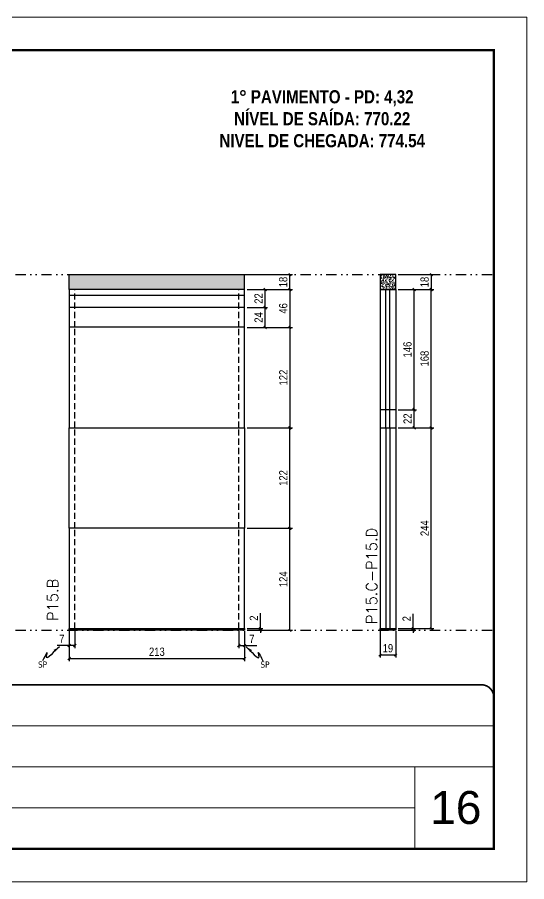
# Model space of a CAD drawing. Header units: millimetres. Extents: x 787 to 8287, y -592 to 17063.
# Drawn here: x 7061 to 7679, y 7448 to 8498 of the extents above; entities that cross this region are included whole.
import ezdxf

# ---------------------------------------------------------------- set-up
doc = ezdxf.new("R2010")
doc.units = ezdxf.units.MM
for name, pattern in [('CONTINUO', [0]), ('DASHED', [0.75, 0.5, -0.25]), ('DIVIDE2', [0.625, 0.25, -0.125, 0, -0.125, 0, -0.125]), ('HIDDEN', [0.375, 0.25, -0.125])]:
    doc.linetypes.add(name, pattern=pattern)
for name, color, linetype, lineweight in [('CARIMBO', 255, 'Continuous', 9), ('Folhas', 255, 'Continuous', 9), ('SARRAFO DE PRESSAO', 251, 'DASHED', 9), ('Texto Seção', 7, 'Continuous', 15)]:
    doc.layers.add(name, color=color, linetype=linetype, lineweight=lineweight)
for name, color, linetype in [('COTA', 241, 'Continuous'), ('NOMENCLATURA', 7, 'Continuous'), ('Nível', 160, 'Continuous'), ('Painéis', 200, 'Continuous'), ('SARR_2.2x7', 40, 'Continuous'), ('Sarrafo de Pressão', 42, 'HIDDEN'), ('texto', 7, 'Continuous')]:
    doc.layers.add(name, color=color, linetype=linetype)
doc.styles.add('ARIAL', font='arial.ttf')
doc.styles.add('COTA TECNICA', font='techl___.ttf', dxfattribs={"height": 10})
doc.styles.add('COTA TECNICA-50', font='techl___.ttf', dxfattribs={"height": 10})
doc.styles.add('REGUA-120', font='ROMANS.shx', dxfattribs={"height": 15})
doc.styles.add('ROMANC', font='techb___.ttf', dxfattribs={"height": 2.5})
doc.styles.get("Standard").update_dxf_attribs({"font": 'arial.ttf'})
doc.dimstyles.new('COTA PAINEL-50', dxfattribs={"dimtxt": 10, "dimasz": 3, "dimexe": 3, "dimexo": 3, "dimgap": 3, "dimtad": 1, "dimdec": 1, "dimzin": 12, "dimdsep": 46, "dimtxsty": 'COTA TECNICA-50', "dimblk1": 'OBLIQUE', "dimblk2": 'OBLIQUE', "dimsah": 1, "dimcen": 0.9, "dimclrd": 4, "dimclre": 4, "dimclrt": 240, "dimadec": 1, "dimazin": 3, "dimtfac": 1, "dimtdec": 1, "dimtmove": 0, "dimatfit": 3, "dimfxl": 0, "dimtolj": 1, "dimtzin": 12, "dimarcsym": 0})
doc.dimstyles.new('PAINEL', dxfattribs={"dimtxt": 10, "dimasz": 3, "dimexe": 3, "dimexo": 3, "dimgap": 3, "dimtad": 1, "dimdec": 1, "dimzin": 12, "dimdsep": 46, "dimtxsty": 'COTA TECNICA', "dimblk1": 'OBLIQUE', "dimblk2": 'OBLIQUE', "dimsah": 1, "dimcen": 0.9, "dimclrd": 4, "dimclre": 4, "dimclrt": 240, "dimadec": 1, "dimazin": 3, "dimtfac": 1, "dimtdec": 1, "dimtmove": 0, "dimatfit": 3, "dimfxl": 0, "dimtolj": 1, "dimtzin": 12, "dimarcsym": 0})
doc.dimstyles.get("Standard").update_dxf_attribs({"dimtxt": 0.18, "dimasz": 0.18, "dimexe": 0.18, "dimexo": 0.0625, "dimgap": 0.09, "dimtad": 0, "dimtih": 1, "dimtoh": 1, "dimdec": 4, "dimzin": 0, "dimdsep": 46, "dimtxsty": 'Standard', "dimcen": 0.09, "dimadec": 0, "dimazin": 0, "dimtfac": 1, "dimtdec": 4, "dimtofl": 0, "dimtmove": 0, "dimatfit": 3, "dimfxl": 0, "dimtolj": 1, "dimtzin": 0, "dimarcsym": 0})

# ---------------------------------------------------------------- blocks, each defined once
blk = doc.blocks.new('9999999999')
at = {"color": 30, "linetype": 'CONTINUO'}
for p, q in [((98564.6, 34379.6), (99584, 34379.6)), ((98564.6, 34329.8), (99488, 34329.8)), ((99584, 34329.8), (99488, 34329.8)), ((99488, 34329.8), (99488, 34230.2)), ((98564.6, 34280), (99488, 34280))]:
    blk.add_line(p, q, dxfattribs=at)
at = {"color": 30, "linetype": 'CONTINUO', "const_width": 2}
blk.add_lwpolyline([(99584, 34230.2), (99584, 34414.4, 0.414214), (99569, 34429.4), (98229, 34429.4, 0.414214), (98214, 34414.4), (98214, 34245.2, 0.414214), (98229, 34230.2), (99584, 34230.2)], format="xyb", dxfattribs=at)
at = {"layer": 'Folhas'}
blk.add_lwpolyline([(98139, 34190.2), (99624, 34190.2), (99624, 35240.2), (98139, 35240.2)], close=True, dxfattribs=at)
at = {"layer": 'Folhas', "color": 30, "const_width": 3}
blk.add_lwpolyline([(98214, 34230.2), (99584, 34230.2), (99584, 35200.2), (98214, 35200.2)], close=True, dxfattribs=at)
blk = doc.blocks.new('_Oblique')
at = {"color": 0, "linetype": 'ByBlock', "lineweight": -2}
blk.add_line((-0.5, -0.5), (0.5, 0.5), dxfattribs=at)
blk = doc.blocks.new('*D537')
at = {"layer": 'COTA', "color": 4, "lineweight": -2}
for p, q in [((7123.5, 7752.8), (7123.5, 7716.5)), ((7336.5, 7752.8), (7336.5, 7716.5)), ((7123.5, 7719.5), (7336.5, 7719.5))]:
    blk.add_line(p, q, dxfattribs=at)
at = {"layer": 'Defpoints', "color": 0}
for p in [(7123.5, 7755.8), (7336.5, 7755.8), (7336.5, 7719.5)]:
    blk.add_point(p, dxfattribs=at)
at = {"layer": 'COTA', "color": 4, "lineweight": -2, "xscale": 3, "yscale": 3, "zscale": 3, "rotation": 180}
blk.add_blockref('_Oblique', (7123.5, 7719.5), dxfattribs=at)
at = {"layer": 'COTA', "color": 4, "lineweight": -2, "xscale": 3, "yscale": 3, "zscale": 3}
blk.add_blockref('_Oblique', (7336.5, 7719.5), dxfattribs=at)
at = {"layer": 'COTA', "color": 240, "insert": (7230, 7727.7), "char_height": 10, "attachment_point": 5, "style": 'COTA TECNICA'}
blk.add_mtext('\\A1;213', dxfattribs=at)
blk = doc.blocks.new('*D538')
at = {"layer": 'COTA', "color": 4, "lineweight": -2}
for p, q in [((7123.5, 7750.8), (7123.5, 7732.3)), ((7130.5, 7752.8), (7130.5, 7732.3)), ((7123.5, 7735.3), (7108.8, 7735.3)), ((7130.5, 7735.3), (7123.5, 7735.3))]:
    blk.add_line(p, q, dxfattribs=at)
at = {"layer": 'Defpoints', "color": 0}
for p in [(7123.5, 7753.8), (7130.5, 7755.8), (7123.5, 7735.3)]:
    blk.add_point(p, dxfattribs=at)
at = {"layer": 'COTA', "color": 4, "lineweight": -2, "xscale": 3, "yscale": 3, "zscale": 3, "rotation": 180}
blk.add_blockref('_Oblique', (7123.5, 7735.3), dxfattribs=at)
at = {"layer": 'COTA', "color": 4, "lineweight": -2, "xscale": 3, "yscale": 3, "zscale": 3}
blk.add_blockref('_Oblique', (7130.5, 7735.3), dxfattribs=at)
at = {"layer": 'COTA', "color": 240, "insert": (7114.6, 7743.4), "char_height": 10, "attachment_point": 5, "style": 'COTA TECNICA-50'}
blk.add_mtext('\\A1;7', dxfattribs=at)
blk = doc.blocks.new('*D539')
at = {"layer": 'COTA', "color": 4, "lineweight": -2}
for p, q in [((7329.5, 7752.8), (7329.5, 7732.3)), ((7336.5, 7750.8), (7336.5, 7732.3)), ((7329.5, 7735.3), (7336.5, 7735.3)), ((7336.5, 7735.3), (7351.2, 7735.3))]:
    blk.add_line(p, q, dxfattribs=at)
at = {"layer": 'Defpoints', "color": 0}
for p in [(7329.5, 7755.8), (7336.5, 7753.8), (7336.5, 7735.3)]:
    blk.add_point(p, dxfattribs=at)
at = {"layer": 'COTA', "color": 4, "lineweight": -2, "xscale": 3, "yscale": 3, "zscale": 3, "rotation": 180}
blk.add_blockref('_Oblique', (7329.5, 7735.3), dxfattribs=at)
at = {"layer": 'COTA', "color": 4, "lineweight": -2, "xscale": 3, "yscale": 3, "zscale": 3}
blk.add_blockref('_Oblique', (7336.5, 7735.3), dxfattribs=at)
at = {"layer": 'COTA', "color": 240, "insert": (7345.4, 7743.4), "char_height": 10, "attachment_point": 5, "style": 'COTA TECNICA-50'}
blk.add_mtext('\\A1;7', dxfattribs=at)
blk = doc.blocks.new('*D540')
at = {"layer": 'COTA', "color": 4, "linetype": 'ByBlock', "lineweight": -2}
for p, q in [((7339.5, 7877.8), (7394.6, 7877.8)), ((7391.6, 7753.8), (7391.6, 7877.8)), ((7339.5, 7753.8), (7394.6, 7753.8))]:
    blk.add_line(p, q, dxfattribs=at)
at = {"layer": 'Defpoints', "color": 0, "linetype": 'ByBlock'}
for p in [(7336.5, 7877.8), (7391.6, 7877.8), (7336.5, 7753.8)]:
    blk.add_point(p, dxfattribs=at)
at = {"layer": 'COTA', "color": 4, "linetype": 'ByBlock', "lineweight": -2, "xscale": 3, "yscale": 3, "zscale": 3}
for p, rotation in [((7391.6, 7877.8), 90), ((7391.6, 7753.8), 270)]:
    blk.add_blockref('_Oblique', p, dxfattribs=dict(at, rotation=rotation))
at = {"layer": 'COTA', "color": 240, "linetype": 'ByBlock', "insert": (7383.5, 7815.8), "char_height": 10, "attachment_point": 5, "rotation": 90, "style": 'COTA TECNICA'}
blk.add_mtext('\\A1;124', dxfattribs=at)
blk = doc.blocks.new('*D541')
at = {"layer": 'COTA', "color": 4, "lineweight": -2}
for p, q in [((7355.7, 7755.8), (7355.7, 7774.6)), ((7339.5, 7755.8), (7358.7, 7755.8)), ((7339.5, 7753.8), (7358.7, 7753.8)), ((7355.7, 7753.8), (7355.7, 7755.8)), ((7355.7, 7753.8), (7355.7, 7750.8))]:
    blk.add_line(p, q, dxfattribs=at)
at = {"layer": 'Defpoints', "color": 0}
for p in [(7336.5, 7755.8), (7336.5, 7753.8), (7355.7, 7753.8)]:
    blk.add_point(p, dxfattribs=at)
at = {"layer": 'COTA', "color": 4, "lineweight": -2, "xscale": 3, "yscale": 3, "zscale": 3}
for p, rotation in [((7355.7, 7755.8), 270), ((7355.7, 7753.8), 90)]:
    blk.add_blockref('_Oblique', p, dxfattribs=dict(at, rotation=rotation))
at = {"layer": 'COTA', "color": 240, "insert": (7347.7, 7768.6), "char_height": 10, "attachment_point": 5, "rotation": 90, "style": 'COTA TECNICA-50'}
blk.add_mtext('\\A1;2', dxfattribs=at)
blk = doc.blocks.new('*D542')
at = {"layer": 'COTA', "color": 4, "linetype": 'ByBlock', "lineweight": -2}
for p, q in [((7339.5, 7877.8), (7394.6, 7877.8)), ((7391.6, 7753.8), (7391.6, 7877.8)), ((7339.5, 7753.8), (7394.6, 7753.8))]:
    blk.add_line(p, q, dxfattribs=at)
at = {"layer": 'Defpoints', "color": 0, "linetype": 'ByBlock'}
for p in [(7336.5, 7877.8), (7391.6, 7877.8), (7336.5, 7753.8)]:
    blk.add_point(p, dxfattribs=at)
at = {"layer": 'COTA', "color": 4, "linetype": 'ByBlock', "lineweight": -2, "xscale": 3, "yscale": 3, "zscale": 3}
for p, rotation in [((7391.6, 7877.8), 90), ((7391.6, 7753.8), 270)]:
    blk.add_blockref('_Oblique', p, dxfattribs=dict(at, rotation=rotation))
at = {"layer": 'COTA', "color": 240, "linetype": 'ByBlock', "insert": (7383.5, 7815.8), "char_height": 10, "attachment_point": 5, "rotation": 90, "style": 'COTA TECNICA'}
blk.add_mtext('\\A1;124', dxfattribs=at)
blk = doc.blocks.new('*D545')
at = {"layer": 'COTA', "color": 4, "lineweight": -2}
for p, q in [((7501, 7752.8), (7501, 7720.9)), ((7520, 7752.8), (7520, 7720.9)), ((7501, 7723.9), (7520, 7723.9))]:
    blk.add_line(p, q, dxfattribs=at)
at = {"layer": 'Defpoints', "color": 0}
for p in [(7501, 7755.8), (7520, 7755.8), (7520, 7723.9)]:
    blk.add_point(p, dxfattribs=at)
at = {"layer": 'COTA', "color": 4, "lineweight": -2, "xscale": 3, "yscale": 3, "zscale": 3, "rotation": 180}
blk.add_blockref('_Oblique', (7501, 7723.9), dxfattribs=at)
at = {"layer": 'COTA', "color": 4, "lineweight": -2, "xscale": 3, "yscale": 3, "zscale": 3}
blk.add_blockref('_Oblique', (7520, 7723.9), dxfattribs=at)
at = {"layer": 'COTA', "color": 240, "insert": (7510.5, 7732), "char_height": 10, "attachment_point": 5, "style": 'COTA TECNICA'}
blk.add_mtext('\\A1;19', dxfattribs=at)
blk = doc.blocks.new('*D546')
at = {"layer": 'COTA', "color": 4, "lineweight": -2}
for p, q in [((7541.2, 7755.8), (7541.2, 7773.9)), ((7523, 7755.8), (7544.2, 7755.8)), ((7523, 7753.8), (7544.2, 7753.8)), ((7541.2, 7753.8), (7541.2, 7755.8)), ((7541.2, 7753.8), (7541.2, 7750.8))]:
    blk.add_line(p, q, dxfattribs=at)
at = {"layer": 'Defpoints', "color": 0}
for p in [(7520, 7755.8), (7520, 7753.8), (7541.2, 7755.8)]:
    blk.add_point(p, dxfattribs=at)
at = {"layer": 'COTA', "color": 4, "lineweight": -2, "xscale": 3, "yscale": 3, "zscale": 3}
for p, rotation in [((7541.2, 7755.8), 270), ((7541.2, 7753.8), 90)]:
    blk.add_blockref('_Oblique', p, dxfattribs=dict(at, rotation=rotation))
at = {"layer": 'COTA', "color": 240, "insert": (7533.2, 7767.9), "char_height": 10, "attachment_point": 5, "rotation": 90, "style": 'COTA TECNICA-50'}
blk.add_mtext('\\A1;2', dxfattribs=at)
blk = doc.blocks.new('*D1294')
at = {"layer": 'COTA', "color": 4, "linetype": 'ByBlock', "lineweight": -2}
for p, q in [((7523, 8185.8), (7566.2, 8185.8)), ((7563.2, 8185.8), (7563.2, 8167.8)), ((7523, 8167.8), (7566.2, 8167.8))]:
    blk.add_line(p, q, dxfattribs=at)
at = {"layer": 'Defpoints', "color": 0, "linetype": 'ByBlock'}
for p in [(7520, 8185.8), (7520, 8167.8), (7563.2, 8167.8)]:
    blk.add_point(p, dxfattribs=at)
at = {"layer": 'COTA', "color": 4, "linetype": 'ByBlock', "lineweight": -2, "xscale": 3, "yscale": 3, "zscale": 3}
for p, rotation in [((7563.2, 8185.8), 90), ((7563.2, 8167.8), 270)]:
    blk.add_blockref('_Oblique', p, dxfattribs=dict(at, rotation=rotation))
at = {"layer": 'COTA', "color": 240, "linetype": 'ByBlock', "insert": (7555.1, 8176.8), "char_height": 10, "attachment_point": 5, "rotation": 90, "style": 'COTA TECNICA'}
blk.add_mtext('\\A1;18', dxfattribs=at)
blk = doc.blocks.new('*D1295')
at = {"layer": 'COTA', "color": 4, "lineweight": -2}
for p, q in [((7523, 7999.8), (7566.2, 7999.8)), ((7563.2, 7755.8), (7563.2, 7999.8)), ((7523, 7755.8), (7566.2, 7755.8))]:
    blk.add_line(p, q, dxfattribs=at)
at = {"layer": 'Defpoints', "color": 0}
for p in [(7520, 7999.8), (7563.2, 7999.8), (7520, 7755.8)]:
    blk.add_point(p, dxfattribs=at)
at = {"layer": 'COTA', "color": 4, "lineweight": -2, "xscale": 3, "yscale": 3, "zscale": 3}
for p, rotation in [((7563.2, 7999.8), 90), ((7563.2, 7755.8), 270)]:
    blk.add_blockref('_Oblique', p, dxfattribs=dict(at, rotation=rotation))
at = {"layer": 'COTA', "color": 240, "insert": (7555.1, 7877.8), "char_height": 10, "attachment_point": 5, "rotation": 90, "style": 'COTA TECNICA-50'}
blk.add_mtext('\\A1;244', dxfattribs=at)
blk = doc.blocks.new('*D547')
at = {"layer": 'COTA', "color": 4, "lineweight": -2}
for p, q in [((7523, 8167.8), (7566.2, 8167.8)), ((7563.2, 7999.8), (7563.2, 8167.8)), ((7523, 7999.8), (7566.2, 7999.8))]:
    blk.add_line(p, q, dxfattribs=at)
at = {"layer": 'Defpoints', "color": 0}
for p in [(7520, 8167.8), (7563.2, 8167.8), (7520, 7999.8)]:
    blk.add_point(p, dxfattribs=at)
at = {"layer": 'COTA', "color": 4, "lineweight": -2, "xscale": 3, "yscale": 3, "zscale": 3}
for p, rotation in [((7563.2, 8167.8), 90), ((7563.2, 7999.8), 270)]:
    blk.add_blockref('_Oblique', p, dxfattribs=dict(at, rotation=rotation))
at = {"layer": 'COTA', "color": 240, "insert": (7555.1, 8083.8), "char_height": 10, "attachment_point": 5, "rotation": 90, "style": 'COTA TECNICA-50'}
blk.add_mtext('\\A1;168', dxfattribs=at)
blk = doc.blocks.new('*D1296')
at = {"layer": 'COTA', "color": 4, "lineweight": -2}
for p, q in [((7523, 8021.8), (7545.4, 8021.8)), ((7542.4, 7999.8), (7542.4, 8021.8)), ((7523, 7999.8), (7545.4, 7999.8))]:
    blk.add_line(p, q, dxfattribs=at)
at = {"layer": 'Defpoints', "color": 0}
for p in [(7520, 8021.8), (7542.4, 8021.8), (7520, 7999.8)]:
    blk.add_point(p, dxfattribs=at)
at = {"layer": 'COTA', "color": 4, "lineweight": -2, "xscale": 3, "yscale": 3, "zscale": 3}
for p, rotation in [((7542.4, 8021.8), 90), ((7542.4, 7999.8), 270)]:
    blk.add_blockref('_Oblique', p, dxfattribs=dict(at, rotation=rotation))
at = {"layer": 'COTA', "color": 240, "insert": (7534.4, 8010.8), "char_height": 10, "attachment_point": 5, "rotation": 90, "style": 'COTA TECNICA'}
blk.add_mtext('\\A1;22', dxfattribs=at)
blk = doc.blocks.new('*D1297')
at = {"layer": 'COTA', "color": 4, "lineweight": -2}
for p, q in [((7523, 8167.8), (7545.4, 8167.8)), ((7542.4, 8021.8), (7542.4, 8167.8)), ((7523, 8021.8), (7545.4, 8021.8))]:
    blk.add_line(p, q, dxfattribs=at)
at = {"layer": 'Defpoints', "color": 0}
for p in [(7520, 8167.8), (7542.4, 8167.8), (7520, 8021.8)]:
    blk.add_point(p, dxfattribs=at)
at = {"layer": 'COTA', "color": 4, "lineweight": -2, "xscale": 3, "yscale": 3, "zscale": 3}
for p, rotation in [((7542.4, 8167.8), 90), ((7542.4, 8021.8), 270)]:
    blk.add_blockref('_Oblique', p, dxfattribs=dict(at, rotation=rotation))
at = {"layer": 'COTA', "color": 240, "insert": (7534.3, 8094.8), "char_height": 10, "attachment_point": 5, "rotation": 90, "style": 'COTA TECNICA'}
blk.add_mtext('\\A1;146', dxfattribs=at)
blk = doc.blocks.new('*D1557')
at = {"layer": 'COTA', "color": 4, "lineweight": -2}
for p, q in [((7339.5, 7999.8), (7394.6, 7999.8)), ((7391.6, 7877.8), (7391.6, 7999.8)), ((7339.5, 7877.8), (7394.6, 7877.8))]:
    blk.add_line(p, q, dxfattribs=at)
at = {"layer": 'Defpoints', "color": 0}
for p in [(7336.5, 7999.8), (7391.6, 7999.8), (7336.5, 7877.8)]:
    blk.add_point(p, dxfattribs=at)
at = {"layer": 'COTA', "color": 4, "lineweight": -2, "xscale": 3, "yscale": 3, "zscale": 3}
for p, rotation in [((7391.6, 7999.8), 90), ((7391.6, 7877.8), 270)]:
    blk.add_blockref('_Oblique', p, dxfattribs=dict(at, rotation=rotation))
at = {"layer": 'COTA', "color": 240, "insert": (7383.5, 7938.8), "char_height": 10, "attachment_point": 5, "rotation": 90, "style": 'COTA TECNICA-50'}
blk.add_mtext('\\A1;122', dxfattribs=at)
blk = doc.blocks.new('*D1558')
at = {"layer": 'COTA', "color": 4, "lineweight": -2}
for p, q in [((7305.5, 8185.8), (7394.6, 8185.8)), ((7391.6, 8167.8), (7391.6, 8185.8)), ((7339.5, 8167.8), (7394.6, 8167.8))]:
    blk.add_line(p, q, dxfattribs=at)
at = {"layer": 'Defpoints', "color": 0}
for p in [(7302.5, 8185.8), (7391.6, 8185.8), (7336.5, 8167.8)]:
    blk.add_point(p, dxfattribs=at)
at = {"layer": 'COTA', "color": 4, "lineweight": -2, "xscale": 3, "yscale": 3, "zscale": 3}
for p, rotation in [((7391.6, 8185.8), 90), ((7391.6, 8167.8), 270)]:
    blk.add_blockref('_Oblique', p, dxfattribs=dict(at, rotation=rotation))
at = {"layer": 'COTA', "color": 240, "insert": (7383.5, 8176.8), "char_height": 10, "attachment_point": 5, "rotation": 90, "style": 'COTA TECNICA-50'}
blk.add_mtext('\\A1;18', dxfattribs=at)
blk = doc.blocks.new('*D1559')
at = {"layer": 'COTA', "color": 4, "lineweight": -2}
for p, q in [((7339.5, 8121.8), (7394.6, 8121.8)), ((7391.6, 8121.8), (7391.6, 7999.8)), ((7339.5, 7999.8), (7394.6, 7999.8))]:
    blk.add_line(p, q, dxfattribs=at)
at = {"layer": 'Defpoints', "color": 0}
for p in [(7336.5, 8121.8), (7336.5, 7999.8), (7391.6, 7999.8)]:
    blk.add_point(p, dxfattribs=at)
at = {"layer": 'COTA', "color": 4, "lineweight": -2, "xscale": 3, "yscale": 3, "zscale": 3}
for p, rotation in [((7391.6, 8121.8), 90), ((7391.6, 7999.8), 270)]:
    blk.add_blockref('_Oblique', p, dxfattribs=dict(at, rotation=rotation))
at = {"layer": 'COTA', "color": 240, "insert": (7383.5, 8060.8), "char_height": 10, "attachment_point": 5, "rotation": 90, "style": 'COTA TECNICA-50'}
blk.add_mtext('\\A1;122', dxfattribs=at)
blk = doc.blocks.new('*D1560')
at = {"layer": 'COTA', "color": 4, "lineweight": -2}
for p, q in [((7339.5, 8167.8), (7394.6, 8167.8)), ((7391.6, 8167.8), (7391.6, 8121.8)), ((7339.5, 8121.8), (7394.6, 8121.8))]:
    blk.add_line(p, q, dxfattribs=at)
at = {"layer": 'Defpoints', "color": 0}
for p in [(7336.5, 8167.8), (7336.5, 8121.8), (7391.6, 8121.8)]:
    blk.add_point(p, dxfattribs=at)
at = {"layer": 'COTA', "color": 4, "lineweight": -2, "xscale": 3, "yscale": 3, "zscale": 3}
for p, rotation in [((7391.6, 8167.8), 90), ((7391.6, 8121.8), 270)]:
    blk.add_blockref('_Oblique', p, dxfattribs=dict(at, rotation=rotation))
at = {"layer": 'COTA', "color": 240, "insert": (7383.5, 8144.8), "char_height": 10, "attachment_point": 5, "rotation": 90, "style": 'COTA TECNICA'}
blk.add_mtext('\\A1;46', dxfattribs=at)
blk = doc.blocks.new('*D1561')
at = {"layer": 'Defpoints', "color": 0}
for p in [(7336.5, 8145.8), (7361.5, 8145.8), (7336.5, 8121.8)]:
    blk.add_point(p, dxfattribs=at)
at = {"layer": 'Painéis', "color": 4, "lineweight": -2}
for p, q in [((7339.5, 8145.8), (7364.5, 8145.8)), ((7361.5, 8121.8), (7361.5, 8145.8)), ((7339.5, 8121.8), (7364.5, 8121.8))]:
    blk.add_line(p, q, dxfattribs=at)
at = {"layer": 'Painéis', "color": 4, "lineweight": -2, "xscale": 3, "yscale": 3, "zscale": 3}
for p, rotation in [((7361.5, 8145.8), 90), ((7361.5, 8121.8), 270)]:
    blk.add_blockref('_Oblique', p, dxfattribs=dict(at, rotation=rotation))
at = {"layer": 'Painéis', "color": 240, "insert": (7353.5, 8133.8), "char_height": 10, "attachment_point": 5, "rotation": 90, "style": 'COTA TECNICA'}
blk.add_mtext('\\A1;24', dxfattribs=at)
blk = doc.blocks.new('*D1562')
at = {"layer": 'Defpoints', "color": 0}
for p in [(7336.5, 8167.8), (7361.5, 8167.8), (7336.5, 8145.8)]:
    blk.add_point(p, dxfattribs=at)
at = {"layer": 'Painéis', "color": 4, "lineweight": -2}
for p, q in [((7339.5, 8167.8), (7364.5, 8167.8)), ((7361.5, 8145.8), (7361.5, 8167.8)), ((7339.5, 8145.8), (7364.5, 8145.8))]:
    blk.add_line(p, q, dxfattribs=at)
at = {"layer": 'Painéis', "color": 4, "lineweight": -2, "xscale": 3, "yscale": 3, "zscale": 3}
for p, rotation in [((7361.5, 8167.8), 90), ((7361.5, 8145.8), 270)]:
    blk.add_blockref('_Oblique', p, dxfattribs=dict(at, rotation=rotation))
at = {"layer": 'Painéis', "color": 240, "insert": (7353.5, 8156.8), "char_height": 10, "attachment_point": 5, "rotation": 90, "style": 'COTA TECNICA'}
blk.add_mtext('\\A1;22', dxfattribs=at)

msp = doc.modelspace()

# ---------------------------------------------------------------- hatches: boundary and pattern name
at = {"layer": 'COTA', "linetype": 'ByBlock'}
h = msp.add_hatch(dxfattribs=at)
h.set_pattern_fill('AR-CONC', color=256, scale=0.03)
h.set_pattern_definition([(50, (-1200.596, 4073.8357), (5.46554, -0.4781726), [0.5715, -6.2865]), (355, (-1200.596, 4073.8357), (-1.0573026, 5.7317054), [0.4572, -5.0292175]), (100.451445, (-1200.1406, 4073.796), (4.4082374, 5.2535326), [0.4857003, -5.3427073]), (46.1842, (-1200.596, 4075.36), (8.132371, -1.26127), [0.85725, -9.42975]), (96.63556, (-1199.918, 4075.2546), (7.122124, 7.422784), [0.728551, -8.014068]), (351.18415, (-1200.596, 4075.36), (7.122124, 7.422784), [0.685799, -7.543792]), (21, (-1199.834, 4074.9787), (4.5484317, -3.067956), [0.5715, -6.2865]), (326, (-1199.834, 4074.9787), (1.854061, 5.525639), [0.4572, -5.0292]), (71.451445, (-1199.455, 4074.723), (6.4024926, 2.457683), [0.4857003, -5.342698]), (37.5, (-1200.596, 4073.8357), (0.0926581, 2.53665117), [0, -4.96824, 0, -5.1054, 0, -5.04825]), (7.5, (-1200.596, 4073.8357), (2.0045899, 3.00541724), [0, -2.91084, 0, -4.85394, 0, -1.92405]), (327.5, (-1202.2953, 4073.8357), (4.06771786, -0.1718623), [0, -1.905, 0, -5.9436, 0, -7.8867]), (317.5, (-1203.0573, 4073.8357), (4.4438754, 0.7627947), [0, -2.4765, 0, -3.94716, 0, -5.6007])])
h.paths.add_polyline_path([(7123.49, 8167.83), (7336.49, 8167.83), (7336.49, 8185.83), (7123.49, 8185.83)])
h = msp.add_hatch(dxfattribs=at)
h.set_pattern_fill('AR-CONC', color=256, scale=0.03)
h.set_pattern_definition([(50, (-1588.134, 4083.8357), (5.46554, -0.4781726), [0.5715, -6.2865]), (355, (-1588.134, 4083.8357), (-1.0573026, 5.7317054), [0.4572, -5.0292175]), (100.451445, (-1587.6786, 4083.796), (4.4082374, 5.2535326), [0.4857003, -5.3427073]), (46.1842, (-1588.134, 4085.36), (8.132371, -1.26127), [0.85725, -9.42975]), (96.63556, (-1587.456, 4085.2546), (7.122124, 7.422784), [0.728551, -8.014068]), (351.18415, (-1588.134, 4085.36), (7.122124, 7.422784), [0.685799, -7.543792]), (21, (-1587.372, 4084.9787), (4.5484317, -3.067956), [0.5715, -6.2865]), (326, (-1587.372, 4084.9787), (1.854061, 5.525639), [0.4572, -5.0292]), (71.451445, (-1586.993, 4084.723), (6.4024926, 2.457683), [0.4857003, -5.342698]), (37.5, (-1588.134, 4083.8357), (0.0926581, 2.53665117), [0, -4.96824, 0, -5.1054, 0, -5.04825]), (7.5, (-1588.134, 4083.8357), (2.0045899, 3.00541724), [0, -2.91084, 0, -4.85394, 0, -1.92405]), (327.5, (-1589.8333, 4083.8357), (4.06771786, -0.1718623), [0, -1.905, 0, -5.9436, 0, -7.8867]), (317.5, (-1590.5953, 4083.8357), (4.4438754, 0.7627947), [0, -2.4765, 0, -3.94716, 0, -5.6007])])
h.paths.add_polyline_path([(7519.99, 8185.83), (7500.99, 8185.83), (7500.99, 8167.8), (7519.99, 8167.8)])

# ---------------------------------------------------------------- linework, layer by layer
for p, q in [((7123.49, 8185.83), (7123.49, 8185.83)), ((7123.49, 8167.83), (7123.49, 8185.83)), ((7123.49, 8185.83), (7336.49, 8185.83)), ((7336.49, 8167.83), (7336.49, 8185.83))]:
    msp.add_line(p, q, dxfattribs=at)
msp.add_lwpolyline([(7500.99, 8167.8), (7519.99, 8167.8), (7519.99, 8185.83), (7500.99, 8185.83)], close=True, dxfattribs=at)
at = {"layer": 'Nível', "color": 4, "linetype": 'DIVIDE2', "ltscale": 50}
for p, q in [((6618.04, 8185.83), (7639, 8185.83)), ((6618.04, 7753.83), (7639, 7753.83))]:
    msp.add_line(p, q, dxfattribs=at)
at = {"layer": 'Painéis'}
for p, q in [((7302.49, 8167.83), (7123.49, 8167.83)), ((7500.99, 8167.8), (7500.99, 7755.83)), ((7500.99, 8167.8), (7519.99, 8167.8)), ((7519.99, 8167.8), (7500.99, 8167.8)), ((7519.99, 8167.8), (7519.99, 7755.83)), ((7336.49, 8145.83), (7123.49, 8145.83)), ((7336.49, 8121.83), (7123.49, 8121.83)), ((7500.99, 8021.83), (7519.99, 8021.83)), ((7500.99, 7999.83), (7519.99, 7999.83)), ((7500.99, 7755.83), (7519.99, 7755.83)), ((7500.99, 7755.83), (7519.99, 7755.83)), ((7500.99, 7753.83), (7500.99, 7755.83)), ((7519.99, 7753.83), (7500.99, 7753.83)), ((7519.99, 7755.83), (7519.99, 7753.83))]:
    msp.add_line(p, q, dxfattribs=at)
for points in [[(7336.49, 8167.83), (7123.49, 8167.83), (7123.49, 7999.83), (7336.49, 7999.83)], [(7123.49, 7999.83), (7336.49, 7999.83), (7336.49, 7877.83), (7123.49, 7877.83)], [(7336.49, 7877.83), (7123.49, 7877.83), (7123.49, 7755.83), (7336.49, 7755.83)], [(7336.49, 7753.83), (7123.49, 7753.83), (7123.49, 7755.83), (7336.49, 7755.83)]]:
    msp.add_lwpolyline(points, close=True, dxfattribs=at)
at = {"layer": 'SARR_2.2x7'}
for p, q in [((7123.49, 8160.83), (7336.49, 8160.83)), ((7507.99, 7999.83), (7507.99, 8167.8)), ((7512.99, 7999.83), (7512.99, 8167.8)), ((7507.99, 7999.83), (7507.99, 7755.83)), ((7512.99, 7999.83), (7512.99, 7755.83))]:
    msp.add_line(p, q, dxfattribs=at)
at = {"layer": 'Sarrafo de Pressão', "ltscale": 30}
for p, q in [((7130.49, 8121.83), (7130.49, 8167.83)), ((7329.49, 8121.83), (7329.49, 8167.83)), ((7130.49, 7999.83), (7130.49, 8121.83)), ((7329.49, 7999.83), (7329.49, 8121.83)), ((7130.49, 7877.83), (7130.49, 7999.83)), ((7329.49, 7877.83), (7329.49, 7999.83)), ((7130.49, 7755.83), (7130.49, 7877.83)), ((7329.49, 7755.83), (7329.49, 7877.83))]:
    msp.add_line(p, q, dxfattribs=at)

# ---------------------------------------------------------------- block references
at = {"layer": 'SARRAFO DE PRESSAO', "color": 6, "linetype": 'ByBlock'}
msp.add_blockref('9999999999', (-91944.98, -26741.79), dxfattribs=at)

# ---------------------------------------------------------------- texts
at = {"layer": 'CARIMBO', "style": 'ARIAL'}
msp.add_text('16', height=40, dxfattribs=at).set_placement((7561.86, 7518.56))
at = {"layer": 'NOMENCLATURA', "color": 2, "insert": (7430.74, 8436.55), "char_height": 16, "attachment_point": 2, "style": 'ROMANC'}
msp.add_mtext_dynamic_manual_height_columns('\\P1° PAVIMENTO - PD: 4,32\\PNÍVEL DE SAÍDA: 770.22\\PNIVEL DE CHEGADA: 774.54', width=328.3607, gutter_width=1, heights=[0], dxfattribs=at)
at = {"layer": 'texto', "color": 0, "char_height": 7.5, "attachment_point": 5}
for insert in [(7091.24, 7712.15), (7361.27, 7712.15)]:
    msp.add_mtext('{\\fTahoma|b0|i0|c0|p34;\\C4;SP}', dxfattribs=dict(at, insert=insert))
at = {"layer": 'Texto Seção', "char_height": 13, "width": 285.3299, "attachment_point": 7, "rotation": 90, "style": 'REGUA-120'}
for s, insert in [('P15.C-P15.D', (7497.28, 7761.24)), ('P15.B', (7110.02, 7765.08))]:
    msp.add_mtext(s, dxfattribs=dict(at, insert=insert))

# ---------------------------------------------------------------- dimensions: what is measured, and where the dimension line sits
at = {"layer": 'COTA'}
for base, p1, p2, angle, dimstyle, picture, middle in [((7391.57, 8185.83), (7336.49, 8167.83), (7302.49, 8185.83), 90, 'COTA PAINEL-50', '*D1558', (7383.48, 8176.83)), ((7391.57, 8121.83), (7336.49, 8167.83), (7336.49, 8121.83), 90, 'PAINEL', '*D1560', (7383.47, 8144.83)), ((7563.2, 8167.8), (7519.99, 7999.83), (7519.99, 8167.8), 90, 'COTA PAINEL-50', '*D547', (7555.08, 8083.82)), ((7542.42, 8167.8), (7519.99, 8021.83), (7519.99, 8167.8), 90, 'PAINEL', '*D1297', (7534.32, 8094.82)), ((7391.57, 7999.83), (7336.49, 8121.83), (7336.49, 7999.83), 90, 'COTA PAINEL-50', '*D1559', (7383.51, 8060.83)), ((7542.42, 8021.83), (7519.99, 7999.83), (7519.99, 8021.83), 90, 'PAINEL', '*D1296', (7534.42, 8010.83)), ((7391.57, 7999.83), (7336.49, 7877.83), (7336.49, 7999.83), 90, 'COTA PAINEL-50', '*D1557', (7383.51, 7938.83)), ((7563.2, 7999.83), (7519.99, 7755.83), (7519.99, 7999.83), 90, 'COTA PAINEL-50', '*D1295', (7555.13, 7877.83)), ((7123.49, 7735.32), (7130.49, 7755.83), (7123.49, 7753.83), 180, 'COTA PAINEL-50', '*D538', (7114.63, 7743.39))]:
    dim = msp.add_linear_dim(base=base, p1=p1, p2=p2, angle=angle, dimstyle=dimstyle, dxfattribs=at)
    dim.commit()
    dim.dimension.update_dxf_attribs({"geometry": picture, "text_midpoint": middle})
at = {"layer": 'COTA', "linetype": 'ByBlock'}
dim = msp.add_linear_dim(base=(7563.2, 8167.8), p1=(7519.99, 8185.83), p2=(7519.99, 8167.8), angle=90, dimstyle='PAINEL', dxfattribs=at)
dim.commit()
dim.dimension.update_dxf_attribs({"geometry": '*D1294', "text_midpoint": (7555.11, 8176.82)})
for picture in ['*D540', '*D542']:
    dim = msp.add_aligned_dim(p1=(7336.49, 7753.83), p2=(7336.49, 7877.83), distance=-55.08, dimstyle='PAINEL', dxfattribs=at)
    dim.commit()
    dim.dimension.update_dxf_attribs({"geometry": picture, "text_midpoint": (7383.5, 7815.83)})
at = {"layer": 'COTA'}
for base, p1, p2, picture, middle in [((7355.75, 7753.83), (7336.49, 7755.83), (7336.49, 7753.83), '*D541', (7355.75, 7768.57)), ((7541.18, 7755.83), (7519.99, 7753.83), (7519.99, 7755.83), '*D546', (7541.18, 7767.88))]:
    dim = msp.add_linear_dim(base=base, p1=p1, p2=p2, angle=90, dimstyle='COTA PAINEL-50', dxfattribs=at)
    dim.commit()
    dim.dimension.update_dxf_attribs({"geometry": picture, "text_midpoint": middle, "dimtype": 160})
for base, p1, p2, picture, middle in [((7336.49, 7719.47), (7123.49, 7755.83), (7336.49, 7755.83), '*D537', (7229.99, 7727.69)), ((7519.99, 7723.93), (7500.99, 7755.83), (7519.99, 7755.83), '*D545', (7510.49, 7732.02))]:
    dim = msp.add_linear_dim(base=base, p1=p1, p2=p2, dimstyle='PAINEL', override={"dimarcsym": 2}, dxfattribs=at)
    dim.commit()
    dim.dimension.update_dxf_attribs({"geometry": picture, "text_midpoint": middle})
dim = msp.add_linear_dim(base=(7336.49, 7735.32), p1=(7329.49, 7755.83), p2=(7336.49, 7753.83), dimstyle='COTA PAINEL-50', dxfattribs=at)
dim.commit()
dim.dimension.update_dxf_attribs({"geometry": '*D539', "text_midpoint": (7345.36, 7743.39)})
at = {"layer": 'Painéis'}
for base, p1, p2, picture, middle in [((7361.53, 8167.83), (7336.49, 8145.83), (7336.49, 8167.83), '*D1562', (7353.53, 8156.83)), ((7361.53, 8145.83), (7336.49, 8121.83), (7336.49, 8145.83), '*D1561', (7353.46, 8133.83))]:
    dim = msp.add_linear_dim(base=base, p1=p1, p2=p2, angle=90, dimstyle='PAINEL', dxfattribs=at)
    dim.commit()
    dim.dimension.update_dxf_attribs({"geometry": picture, "text_midpoint": middle})

# ---------------------------------------------------------------- leaders
at = {"layer": 'COTA', "path_type": 1}
for points in [[(7111.66, 7733.65), (7095.88, 7721.81), (7096.8, 7726.62), (7091.25, 7716.84)], [(7338.32, 7733.65), (7354.11, 7721.81), (7353.18, 7726.62), (7358.73, 7716.84)]]:
    msp.add_leader(points, dimstyle='Standard', override={"dimasz": 8}, dxfattribs=at)

doc.saveas('drawing.dxf')
